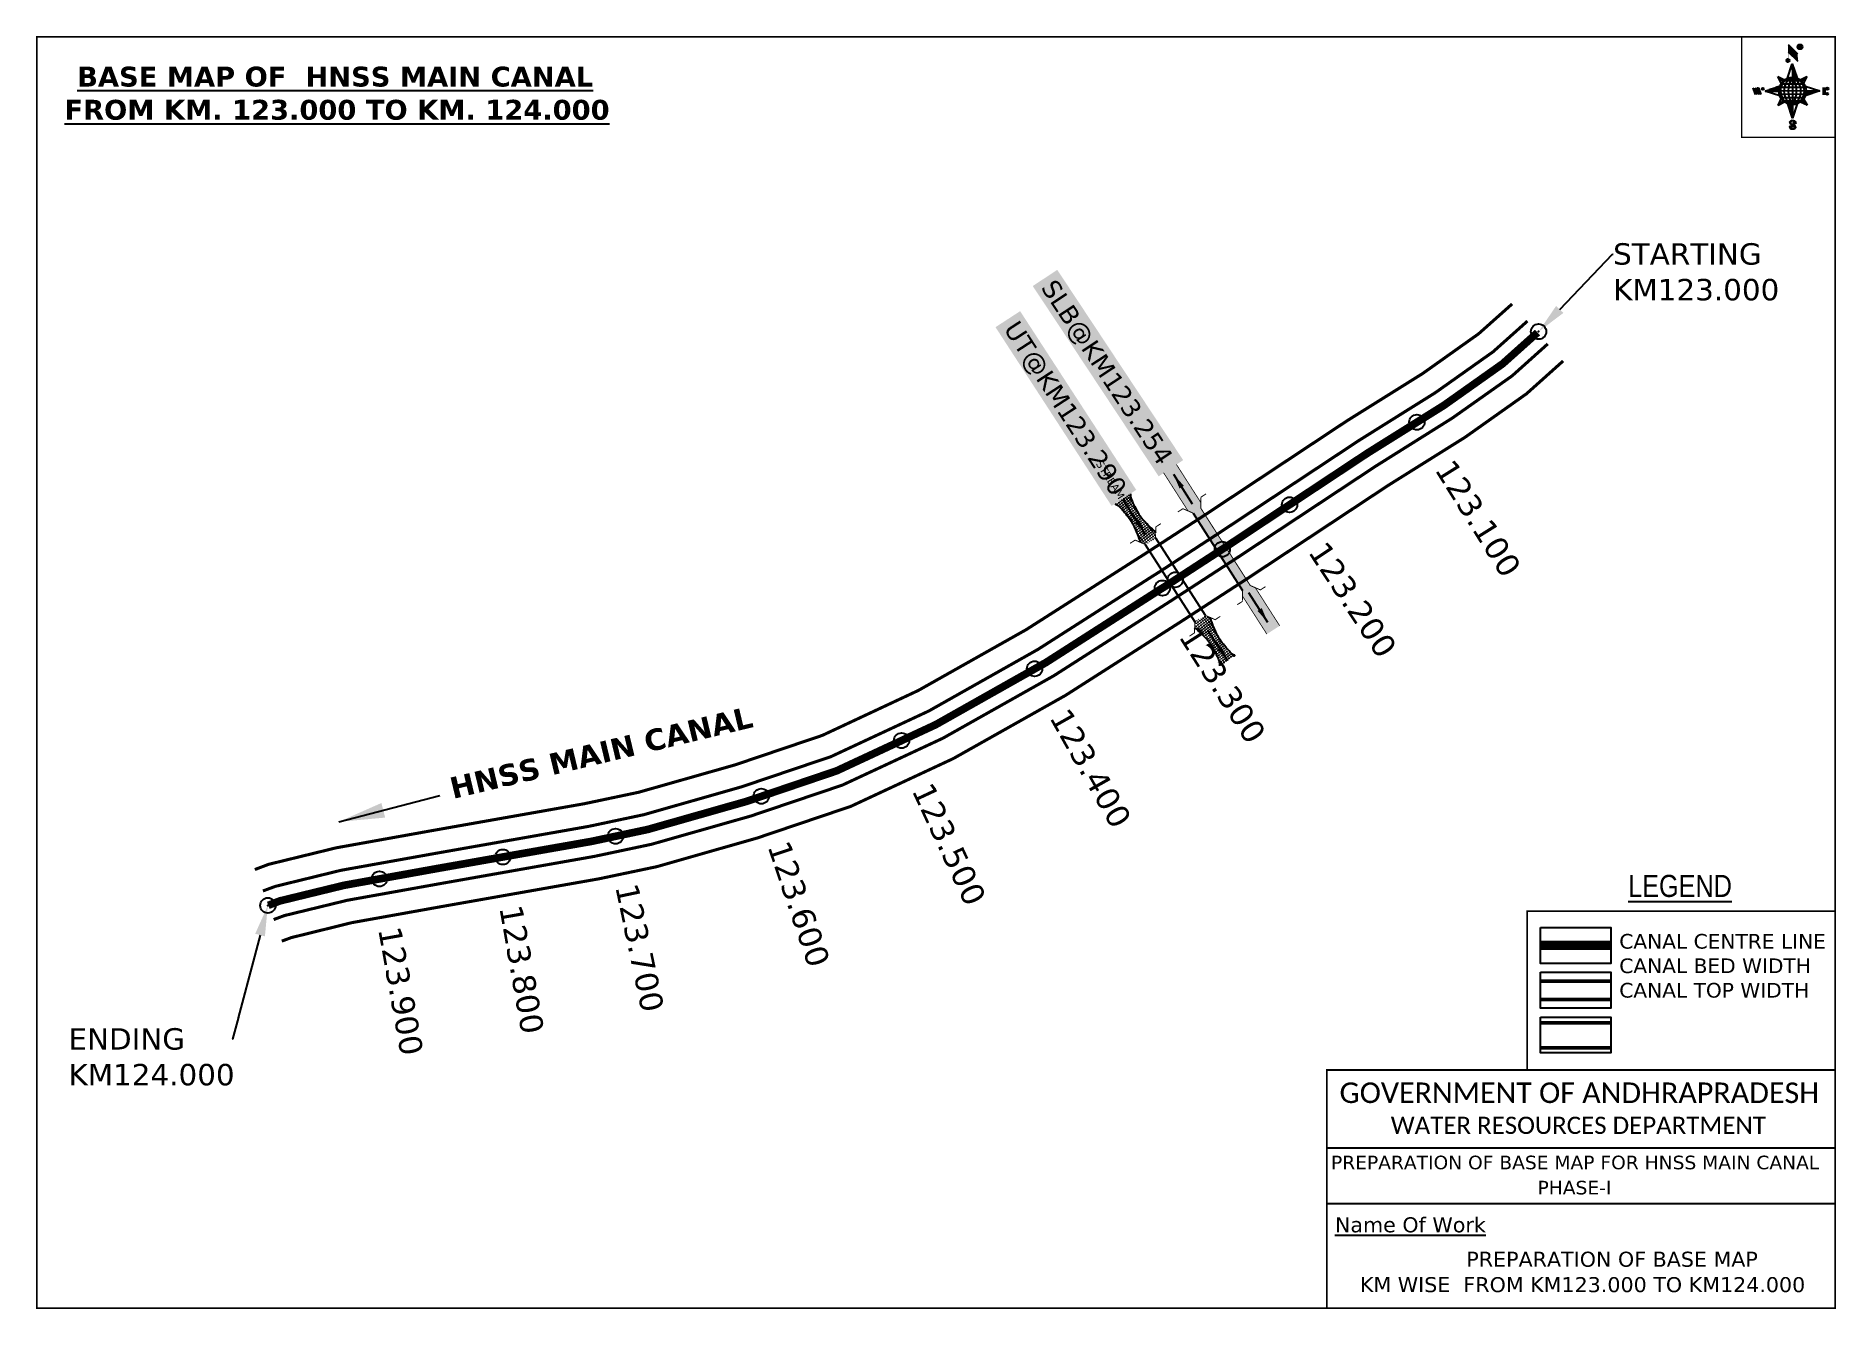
# Model space of a CAD drawing. Header units: inches. Extents: x 764054 to 765230, y 1700545 to 1701377.
import ezdxf
from ezdxf import colors
from ezdxf.entities.mleader import LeaderData, LeaderLine
from ezdxf.enums import TextEntityAlignment as Align
from ezdxf.math import Vec2, Vec3

# ---------------------------------------------------------------- set-up
doc = ezdxf.new("R2010")
doc.units = ezdxf.units.IN
doc.header["$MEASUREMENT"] = 0
doc.header["$PDMODE"] = 32
doc.header["$PDSIZE"] = 10
doc.linetypes.add('ACAD_ISO02W100', pattern=[15, 12, -3])
doc.linetypes.add('HIDDEN2', pattern=[0.1875, 0.125, -0.0625])
for name, color, linetype in [('AQUADUCT', 1, 'Continuous'), ('bord', 1, 'Continuous'), ('CANAL1', 1, 'Continuous'), ('CSMark', 72, 'Continuous'), ('DCBMS', 232, 'Continuous'), ('PAGE', 7, 'Continuous'), ('STRUCTURE', 5, 'Continuous'), ('TEXT', 7, 'Continuous')]:
    doc.layers.add(name, color=color, linetype=linetype)
doc.styles.add('ARIALN', font='ARIALN_1.TTF')
doc.styles.get("Standard").update_dxf_attribs({"font": 'verdana_0.ttf'})
doc.dimstyles.get("Standard").update_dxf_attribs({"dimtxt": 0.18, "dimasz": 0.18, "dimexe": 0.18, "dimexo": 0.0625, "dimgap": 0.09, "dimtad": 0, "dimtih": 1, "dimtoh": 1, "dimdec": 4, "dimzin": 0, "dimdsep": 46, "dimtxsty": 'Standard', "dimcen": 0.09, "dimadec": 0, "dimazin": 0, "dimtfac": 1, "dimtdec": 4, "dimtofl": 0, "dimtmove": 0, "dimatfit": 3, "dimfxl": 0, "dimtolj": 1, "dimtzin": 0, "dimarcsym": 0})
pattern_1 = [(267.297113149, (-8720374.938, 50637915.138), (10.5367255337, -0.497431438), [])]
pattern_2 = [(357.297113149, (-8720374.938, 50637915.138), (0.497431438, 10.5367255337), [])]

# ---------------------------------------------------------------- blocks, each defined once
blk = doc.blocks.new('*X16')
at = {"color": 0, "linetype": 'Continuous'}
for p, q in [((6321.6, 240.5), (6322.3, 241.2)), ((6321.6, 240.3), (6322.3, 241)), ((6321.6, 240.1), (6322.3, 240.8)), ((6321.6, 239.9), (6322.4, 240.7)), ((6321.6, 239.8), (6322.4, 240.6)), ((6321.6, 239.6), (6322.5, 240.5)), ((6321.6, 239.4), (6322.5, 240.3)), ((6321.6, 239.2), (6322.6, 240.2)), ((6321.7, 239.1), (6322.6, 240.1)), ((6321.8, 240.8), (6322.4, 241.4)), ((6321.8, 239), (6322.7, 240)), ((6321.8, 239), (6322.8, 239.9)), ((6321.9, 238.9), (6322.9, 239.8)), ((6322, 238.8), (6323, 239.7)), ((6322.1, 241.3), (6322.4, 241.6)), ((6322.1, 238.7), (6323.1, 239.6)), ((6322.2, 238.6), (6323.1, 239.6)), ((6322.3, 238.5), (6323.2, 239.5)), ((6322.4, 238.5), (6323.3, 239.4)), ((6322.5, 238.4), (6323.4, 239.3)), ((6322.7, 238.4), (6323.6, 239.3)), ((6322.8, 238.3), (6323.7, 239.2)), ((6322.9, 238.3), (6323.8, 239.1)), ((6323.1, 238.2), (6323.9, 239.1)), ((6323.2, 238.2), (6324, 239)), ((6323.3, 238.2), (6324.2, 239)), ((6323.5, 238.1), (6324.3, 238.9)), ((6323.7, 238.1), (6324.4, 238.9)), ((6323.8, 238.1), (6324.6, 238.8)), ((6324.1, 238.2), (6324.7, 238.8)), ((6324.3, 238.3), (6324.9, 238.8)), ((6324.6, 238.3), (6325.1, 238.8)), ((6324.8, 238.4), (6325.2, 238.8)), ((6325.1, 238.5), (6325.4, 238.8)), ((6325.4, 238.6), (6325.6, 238.8))]:
    blk.add_line(p, q, dxfattribs=at)
blk = doc.blocks.new('*X15')
at = {"color": 0, "linetype": 'Continuous'}
for p, q in [((6324.4, 240.3), (6324.5, 240.4)), ((6324.6, 240.3), (6324.8, 240.5)), ((6324.7, 240.2), (6325, 240.5)), ((6324.8, 240.2), (6325.2, 240.6)), ((6325, 240.1), (6325.5, 240.6)), ((6325.1, 240.1), (6325.6, 240.6)), ((6325.2, 240), (6325.8, 240.6)), ((6325.3, 240), (6326, 240.6)), ((6325.4, 239.9), (6326.1, 240.6)), ((6325.5, 239.8), (6326.2, 240.5)), ((6325.6, 239.8), (6326.3, 240.5)), ((6325.7, 239.7), (6326.5, 240.4)), ((6325.9, 239.6), (6326.6, 240.3)), ((6326, 239.5), (6326.7, 240.3)), ((6326, 239.4), (6326.8, 240.2)), ((6326.1, 239.3), (6327, 240.2)), ((6326.2, 239.3), (6327.1, 240.1)), ((6326.3, 239.2), (6327.1, 240)), ((6326.4, 239.1), (6327.2, 239.9)), ((6326.5, 239), (6327.3, 239.8)), ((6326.5, 238.9), (6327.4, 239.7)), ((6326.6, 238.8), (6327.5, 239.6)), ((6326.7, 238.7), (6327.5, 239.5)), ((6326.8, 238.6), (6327.6, 239.4)), ((6326.8, 238.5), (6327.7, 239.3)), ((6326.8, 236.5), (6327.4, 237)), ((6326.9, 238.3), (6327.8, 239.2)), ((6326.9, 238.2), (6327.9, 239.1)), ((6326.9, 236.8), (6327.6, 237.4)), ((6327, 238.1), (6327.8, 239)), ((6327, 237.9), (6327.8, 238.8)), ((6327, 237.8), (6327.8, 238.6)), ((6327, 237.6), (6327.8, 238.4)), ((6327, 237.4), (6327.8, 238.2)), ((6327, 237.3), (6327.8, 238)), ((6327, 237.1), (6327.8, 237.9))]:
    blk.add_line(p, q, dxfattribs=at)
blk = doc.blocks.new('H')
at = {"layer": 'bord', "extrusion": (0.000427885, 0.004792, 0.999988)}
h = blk.add_hatch(dxfattribs=at)
h.set_pattern_fill('LINE', color=8, scale=84.387686, angle=-2.7029, style=0)
h.set_pattern_definition(pattern_2)
h.paths.add_polyline_path([(-492, 786, -0.090992), (-448, 775), (-486, 912)])
h = blk.add_hatch(dxfattribs=at)
h.set_pattern_fill('LINE', color=8, scale=84.387686, angle=-92.7029, style=0)
h.set_pattern_definition(pattern_1)
h.paths.add_polyline_path([(-625, 665, -0.090992), (-615, 710), (-751, 671)])
h = blk.add_hatch(dxfattribs=at)
h.set_pattern_fill('LINE', color=8, scale=84.387686, angle=-2.7029, style=0)
h.set_pattern_definition(pattern_2)
h.paths.add_polyline_path([(-504, 533, -0.090992), (-549, 543), (-510, 406)])
h = blk.add_hatch(dxfattribs=at)
h.set_pattern_fill('LINE', color=8, scale=84.387686, angle=-92.7029, style=0)
h.set_pattern_definition(pattern_1)
h.paths.add_polyline_path([(-246, 647), (-372, 653, -0.090992), (-382, 609)])
for p, q in [((-519, 1020, -1217), (-435, 927, -1216)), ((-516, 1087, -1217), (-432, 994, -1217)), ((-538, 774, -1216), (-487, 906, -1216)), ((-487, 906, -1216), (-493, 780, -1216)), ((-487, 906, -1216), (-448, 769, -1216)), ((-865, 701, -1215), (-847, 638, -1215)), ((-847, 700, -1215), (-829, 637, -1215)), ((-829, 699, -1215), (-811, 636, -1215)), ((-829, 699, -1215), (-811, 698, -1215)), ((-811, 698, -1215), (-794, 635, -1215)), ((-752, 665, -1215), (-615, 704, -1215)), ((-627, 794, -1216), (-567, 760, -1216)), ((-627, 794, -1216), (-584, 747, -1215)), ((-599, 731, -1215), (-627, 794, -1216)), ((-421, 753, -1216), (-359, 781, -1216)), ((-359, 781, -1216), (-405, 739, -1216)), ((-359, 781, -1216), (-392, 721, -1215)), ((-379, 693, -1215), (-246, 641, -1215)), ((-213, 669, -1215), (-217, 601, -1215)), ((-752, 665, -1215), (-625, 659, -1215)), ((-619, 614, -1215), (-752, 665, -1215)), ((-639, 526, -1214), (-606, 585, -1215)), ((-639, 526, -1214), (-593, 568, -1215)), ((-577, 553, -1215), (-639, 526, -1214)), ((-511, 400, -1214), (-549, 537, -1214)), ((-460, 533, -1215), (-511, 400, -1214)), ((-505, 527, -1214), (-511, 400, -1214)), ((-371, 513, -1214), (-431, 546, -1215)), ((-371, 513, -1214), (-414, 560, -1215)), ((-399, 576, -1215), (-371, 513, -1214)), ((-246, 641, -1215), (-383, 603, -1215)), ((-373, 647, -1215), (-246, 641, -1215)), ((-197, 600, -1215), (-194, 668, -1215))]:
    blk.add_line(p, q, dxfattribs=at)
at = {"layer": 'bord', "color": 8, "linetype": 'ByBlock', "extrusion": (0.000427885, 0.004792, 0.999988)}
for p, q in [((-375, 679, -1215), (-620, 691, -1215)), ((-386, 711, -1215), (-605, 722, -1215)), ((-411, 744, -1216), (-578, 752, -1216)), ((-493, 780, -1216), (-505, 527, -1214)), ((-373, 647, -1215), (-625, 659, -1215)), ((-378, 616, -1215), (-623, 628, -1215)), ((-392, 585, -1215), (-611, 595, -1215)), ((-420, 555, -1215), (-587, 562, -1215))]:
    blk.add_line(p, q, dxfattribs=at)
at = {"layer": 'bord', "extrusion": (0.000427885, 0.004792, 0.999988), "elevation": -1212}
for points, const_width in [([(-522, 960), (-516, 1093)], 1.61), ([(-434, 933), (-428, 1066)], 1.61), ([(-870, 707), (-846, 706)], 0.642), ([(-829, 643), (-821, 678)], 0.642), ([(-793, 641), (-782, 694)], 0.642), ([(-223, 676), (-174, 673)], 0.706), ([(-829, 643), (-855, 644)], 0.642), ([(-811, 642), (-784, 641)], 0.642), ([(-177, 605), (-226, 607)], 0.706), ([(-195, 645), (-185, 644)], 0.706)]:
    blk.add_lwpolyline(points, dxfattribs=dict(at, const_width=const_width))
for points, const_width in [([(-414, 1073, 1), (-398, 1058, 1)], 22.3), ([(-530, 950, 1), (-520, 939, 1)], 14.8), ([(-776, 697, 1), (-769, 690, 1)], 8.9), ([(-180, 618, 1), (-173, 611, 1)], 9.79), ([(-178, 667, 1), (-171, 660, 1)], 9.79), ([(-490, 362, 1), (-498, 369, 1)], 11.1), ([(-525, 322, 1), (-533, 329, 1)], 11.1)]:
    blk.add_lwpolyline(points, format="xyb", close=True, dxfattribs=dict(at, const_width=const_width))
for points in [[(-537, 317), (-531, 310), (-520, 307), (-505, 307), (-494, 310), (-486, 318), (-487, 326), (-491, 333), (-494, 336), (-503, 341), (-522, 347), (-530, 352), (-534, 355), (-537, 363), (-537, 373), (-530, 381), (-520, 384), (-504, 384), (-493, 380), (-487, 373)], [(-522, 348), (-526, 354), (-528, 361), (-528, 371), (-526, 375), (-521, 381), (-515, 384)], [(-505, 307), (-499, 312), (-497, 319), (-497, 327), (-501, 335), (-509, 343)]]:
    blk.add_lwpolyline(points, dxfattribs=at)
at = {"layer": 'bord', "extrusion": (0.000427885, 0.004792, 0.999988)}
for centre, radius in [((-406, 1065, -1212), 22.3), ((-525, 944, -1212), 14.8), ((-773, 694, -1212), 8.9), ((-498, 659, -1212), 127), ((-177, 615, -1212), 9.79), ((-174, 663, -1212), 9.79), ((-494, 365, -1212), 11.1), ((-529, 325, -1212), 11.1)]:
    blk.add_circle(centre, radius, dxfattribs=at)
at = {"layer": 'bord', "color": 8, "linetype": 'ByBlock', "extrusion": (0.000427885, 0.004792, 0.999988)}
for centre, radius, start, end in [((-482, 658, -1212), 128, 94.9254, 259.6691), ((-437, 656, -1212), 141, 113.2864, 241.308), ((-316, 651, -1212), 222, 142.5892, 212.0053), ((-560, 662, -1212), 141, 293.2864, 61.308), ((-681, 668, -1212), 222, 322.5892, 32.0053), ((-515, 660, -1212), 128, 274.9254, 79.6691)]:
    blk.add_arc(centre, radius, start, end, dxfattribs=at)
at = {"layer": 'bord', "extrusion": (0.000427885, 0.004792, 0.999988)}
for points in [[(-516, 1093, -1212), (-431, 1000, -1212), (-519, 1026, -1212), (-434, 933, -1212)], [(-864, 707, -1212), (-846, 706, -1212), (-846, 644, -1212), (-829, 643, -1212)], [(-829, 705, -1212), (-811, 704, -1212), (-811, 642, -1212), (-793, 641, -1212)], [(-193, 674, -1212), (-197, 606, -1212), (-213, 675, -1212), (-216, 607, -1212)]]:
    blk.add_solid(points, dxfattribs=at)
at = {"layer": 'bord', "extrusion": (0.000427885, 0.004792, 0.999988), "xscale": 7.977342409717546, "yscale": 7.977342408231451, "zscale": 7.977342408476333, "rotation": 138.0840426661453}
for name, p in [('*X15', (38301, -31929, -1212)), ('*X16', (38314, -31951, -1212))]:
    blk.add_blockref(name, p, dxfattribs=at)
blk = doc.blocks.new('SLB')
at = {"layer": 'STRUCTURE'}
h = blk.add_hatch(dxfattribs=at)
h.set_pattern_fill('DOTS', color=6, scale=20, angle=320.3722, style=0)
h.set_pattern_definition([(320.372247934, (-159.4327, -72.9564), (1.2786241598, 0.5641323054), [0, -1.25])])
h.paths.add_polyline_path([(769699.5, 1706871.1), (769699.5, 1706861.1), (769729.1, 1706861.1), (769732.1, 1706863.1), (769792.1, 1706863.1), (769795.1, 1706861.1), (769824.7, 1706861.1), (769824.7, 1706871.1), (769795.1, 1706871.1), (769792.1, 1706869.1), (769732.1, 1706869.1), (769729.1, 1706871.1)])
at = {"layer": 'STRUCTURE', "color": 6, "linetype": 'ACAD_ISO02W100', "ltscale": 0.5, "const_width": 0.5}
for points in [[(769699.5, 1706871.1), (769729.1, 1706871.1)], [(769795.1, 1706871.1), (769824.7, 1706871.1)], [(769699.5, 1706861.1), (769729.1, 1706861.1)], [(769795.1, 1706861.1), (769824.7, 1706861.1)]]:
    blk.add_lwpolyline(points, dxfattribs=at)
at = {"layer": 'STRUCTURE', "color": 6, "const_width": 0.628}
for points in [[(769726.1, 1706877.1), (769726.1, 1706873.1), (769732.1, 1706869.1), (769792.1, 1706869.1), (769798.1, 1706873.1), (769798.1, 1706877.1)], [(769726.1, 1706855.1), (769726.1, 1706859.1), (769732.1, 1706863.1), (769792.1, 1706863.1), (769798.1, 1706859.1), (769798.1, 1706855.1)]]:
    blk.add_lwpolyline(points, dxfattribs=at)
at = {"layer": 'STRUCTURE', "color": 6}
blk.add_lwpolyline([(769732.1, 1706863.1), (769792.1, 1706863.1)], dxfattribs=at)
blk.add_lwpolyline([(769732.1, 1706863.1), (769792.1, 1706863.1)], dxfattribs=at)
at = {"layer": 'STRUCTURE', "color": 0}
blk.add_circle((769762.1, 1706866.1), 1.24, dxfattribs=at)
for points in [[(769703.8, 1706866), (769726.7, 1706866)], [(769818.6, 1706865.8), (769795.7, 1706865.8)]]:
    blk.add_leader(points, dimstyle='Standard', override={"dimasz": 10, "dimgap": 0.09, "dimtad": 0}, dxfattribs=at)
blk = doc.blocks.new('UT')
at = {"layer": 'STRUCTURE'}
h = blk.add_hatch(dxfattribs=at)
h.set_pattern_fill('DASH', color=150, scale=8, angle=-39.6278, style=0)
h.set_pattern_definition([(320.372247933, (-4370.464, -6260.8811), (1.40800153113, 0.132407282), [1, -1])])
h.paths.add_polyline_path([(765163, 1700681.9), (765165.6, 1700680.6), (765167.2, 1700680.3), (765169.1, 1700680), (765172.4, 1700679.6), (765176.4, 1700679.3), (765179.5, 1700679.5), (765183.1, 1700679.9), (765187.7, 1700680.9), (765188.9, 1700681.2), (765193.1, 1700682.2), (765196.1, 1700680.2), (765196.1, 1700672.2), (765193.1, 1700670.2), (765190.5, 1700670.8), (765188.1, 1700671.3), (765185.5, 1700671.8), (765183.6, 1700672.1), (765181, 1700672.5), (765180.3, 1700672.5), (765178.5, 1700672.6), (765176.7, 1700672.6), (765174.6, 1700672.5), (765172.5, 1700672.3), (765170.4, 1700672), (765168.5, 1700671.7), (765166.1, 1700671.2), (765165, 1700670.8), (765163, 1700669.7)])
h.paths.add_polyline_path([(765259.1, 1700682.2), (765256.1, 1700680.2), (765256.1, 1700672.2), (765259.1, 1700670.2), (765261.9, 1700671), (765264.4, 1700671.6), (765266.4, 1700672), (765269.1, 1700672.5), (765272.7, 1700673), (765276.1, 1700673.1), (765278.6, 1700672.9), (765281.2, 1700672.7), (765283.9, 1700672.3), (765286.4, 1700671.9), (765288, 1700671.3), (765289.2, 1700670.6), (765289.1, 1700682.7), (765287.6, 1700681.8), (765285.7, 1700681.2), (765283, 1700680.7), (765281.2, 1700680.4), (765276.7, 1700679.9), (765272.7, 1700679.9), (765268.7, 1700680.3), (765264.8, 1700681), (765261.2, 1700681.7)])
at = {"layer": 'STRUCTURE', "color": 150, "const_width": 0.628}
for points in [[(765190.1, 1700688.2), (765190.1, 1700684.2), (765196.1, 1700680.2), (765256.1, 1700680.2), (765262.1, 1700684.2), (765262.1, 1700688.2)], [(765190.1, 1700664.2), (765190.1, 1700668.2), (765196.1, 1700672.2), (765256.1, 1700672.2), (765262.1, 1700668.2), (765262.1, 1700664.2)]]:
    blk.add_lwpolyline(points, dxfattribs=at)
at = {"layer": 'STRUCTURE', "color": 150}
for points in [[(765196.1, 1700680.2), (765256.1, 1700680.2)], [(765196.1, 1700672.2), (765256.1, 1700672.2)], [(765196.1, 1700672.2), (765256.1, 1700672.2)]]:
    blk.add_lwpolyline(points, dxfattribs=at)
at = {"layer": 'STRUCTURE', "color": 0}
blk.add_circle((765226.1, 1700676.2), 1.89, dxfattribs=at)
at = {"layer": 'STRUCTURE', "color": 150}
for points in [[(765163, 1700681.9), (765164.4, 1700681.1), (765167.9, 1700680.2), (765171.2, 1700679.8), (765176.1, 1700679.4), (765184.7, 1700680.3), (765193.1, 1700682.2)], [(765289.1, 1700682.7), (765287.8, 1700681.9), (765284.3, 1700680.9), (765280.9, 1700680.4), (765276.1, 1700679.8), (765267.4, 1700680.5), (765259.1, 1700682.2)], [(765163, 1700669.7), (765164.3, 1700670.6), (765167.8, 1700671.6), (765171.2, 1700672.1), (765176, 1700672.6), (765184.7, 1700672), (765193.1, 1700670.2)], [(765289.2, 1700670.6), (765287.8, 1700671.4), (765284.2, 1700672.3), (765280.9, 1700672.7), (765276.1, 1700673.1), (765267.4, 1700672.2), (765259.1, 1700670.2)]]:
    blk.add_spline(points, degree=3, dxfattribs=at)
at = {"layer": 'STRUCTURE', "color": 0}
blk.add_text('STREAM', height=5, dxfattribs=at).set_placement((765148.2, 1700675.8), align=Align.MIDDLE_CENTER)
for points in [[(765190.9, 1700676), (765164.2, 1700675.8)], [(765289.3, 1700676.7), (765265.4, 1700676.4)]]:
    blk.add_leader(points, dimstyle='Standard', override={"dimasz": 10, "dimgap": 0.09, "dimtad": 0}, dxfattribs=at)

msp = doc.modelspace()

# ---------------------------------------------------------------- linework, layer by layer
at = {"color": 3}
for p in [(765035.8, 1701184.2), (764956.3, 1701125), (764873, 1701071), (764789.9, 1701016.6), (764706.4, 1700963.8), (764619.5, 1700916.9), (764527.8, 1700880.5), (764432.6, 1700854.4), (764358.9, 1700840.8), (764278.2, 1700826.5), (764205.3, 1700809.1)]:
    msp.add_point(p, dxfattribs=at)
at = {"layer": 'CANAL1', "color": 200, "const_width": 2}
for points in [[(765018.5, 1701202.3), (764996.6, 1701182.8), (764960, 1701156.8), (764910.4, 1701125.8), (764818.5, 1701064.9), (764777.2, 1701038.1), (764776.4, 1701037.6), (764700.9, 1700989.4), (764630.3, 1700949.6), (764567.7, 1700920.3), (764510.6, 1700901), (764447.6, 1700883.1), (764412, 1700875.6), (764312.9, 1700858.1), (764250, 1700846.8), (764205.8, 1700836), (764196.8, 1700832.6)], [(765051.8, 1701165), (765027.9, 1701143.6), (764987.8, 1701115.2), (764937.5, 1701083.7), (764845.9, 1701023.1), (764804.3, 1700996.1), (764803.4, 1700995.5), (764726.7, 1700946.5), (764653.2, 1700905.1), (764586.3, 1700873.9), (764525.4, 1700853.3), (764459.6, 1700834.5), (764421.5, 1700826.5), (764321.7, 1700808.9), (764260.3, 1700797.9), (764220.6, 1700788.1), (764214.4, 1700785.8)]]:
    msp.add_lwpolyline(points, dxfattribs=at)
at = {"layer": 'CANAL1', "color": 5, "const_width": 2}
for points in [[(765028.5, 1701191.1), (765006, 1701171), (764968.3, 1701144.3), (764918.6, 1701113.2), (764826.7, 1701052.4), (764785.4, 1701025.5), (764784.5, 1701025), (764708.6, 1700976.5), (764637.2, 1700936.2), (764573.3, 1700906.4), (764515, 1700886.7), (764451.2, 1700868.5), (764414.9, 1700860.8), (764315.6, 1700843.3), (764253.1, 1700832.1), (764210.2, 1700821.6), (764202.1, 1700818.6)], [(764209.1, 1700799.9), (764216.1, 1700802.5), (764257.2, 1700812.5), (764319.1, 1700823.6), (764418.7, 1700841.2), (764456, 1700849.1), (764521, 1700867.6), (764580.8, 1700887.8), (764646.4, 1700918.4), (764719, 1700959.3), (764795.3, 1701008.1), (764796.2, 1701008.7), (764837.6, 1701035.6), (764929.4, 1701096.3), (764979.4, 1701127.7), (765018.5, 1701155.3), (765041.8, 1701176.2)]]:
    msp.add_lwpolyline(points, dxfattribs=at)
at = {"layer": 'CANAL1', "color": 1, "linetype": 'HIDDEN2', "ltscale": 100, "const_width": 5}
msp.add_lwpolyline([(765035.1, 1701183.6), (765012.3, 1701163.2), (764973.9, 1701136), (764924, 1701104.8), (764832.2, 1701044), (764790.8, 1701017.1), (764789.9, 1701016.6), (764713.8, 1700967.9), (764641.8, 1700927.3), (764577, 1700897.1), (764518, 1700877.1), (764453.6, 1700858.8), (764416.8, 1700851), (764317.3, 1700833.5), (764255.1, 1700822.3), (764213.2, 1700812.1), (764205.6, 1700809.2)], dxfattribs=at)
at = {"layer": 'CANAL1', "color": 1, "linetype": 'HIDDEN2', "ltscale": 100, "const_width": 6, "elevation": -0.4}
msp.add_lwpolyline([(765083.1, 1700783), (765037.1, 1700783)], dxfattribs=at)
at = {"layer": 'CANAL1', "color": 5, "const_width": 2.4, "elevation": -0.4}
for points in [[(765083.1, 1700759.7), (765037.1, 1700759.7)], [(765083.1, 1700747.7), (765037.1, 1700747.7)]]:
    msp.add_lwpolyline(points, dxfattribs=at)
at = {"layer": 'CANAL1', "color": 200, "const_width": 2.4, "elevation": -0.4}
for points in [[(765083.1, 1700732.5), (765037.1, 1700732.5)], [(765083.1, 1700716), (765037.1, 1700716)]]:
    msp.add_lwpolyline(points, dxfattribs=at)
at = {"layer": 'PAGE', "const_width": 1}
msp.add_lwpolyline([(764054.3, 1700545.9), (765229.6, 1700545.9), (765229.6, 1701376.9), (764054.3, 1701376.9), (764054.3, 1700545.9)], dxfattribs=at)
at = {"layer": 'PAGE'}
for points, const_width in [([(765229.6, 1701376.9), (765168.5, 1701376.9), (765168.5, 1701311.2), (765229.6, 1701311.2)], 1), ([(765229.6, 1700701.6), (765028.3, 1700701.6), (765028.3, 1700805.4), (765229.6, 1700805.4)], 1.2), ([(764897.4, 1700701.6), (765229.6, 1700701.6), (765229.6, 1700545.9), (764897.4, 1700545.9)], 1.2)]:
    msp.add_lwpolyline(points, close=True, dxfattribs=dict(at, const_width=const_width))
at = {"layer": 'PAGE', "elevation": -0.4}
for points in [[(765037.1, 1700794.7), (765083.1, 1700794.7), (765083.1, 1700771.2), (765037.1, 1700771.2)], [(765037.1, 1700765.5), (765083.1, 1700765.5), (765083.1, 1700741.9), (765037.1, 1700741.9)], [(765037.1, 1700736.2), (765083.1, 1700736.2), (765083.1, 1700712.7), (765037.1, 1700712.7)]]:
    msp.add_lwpolyline(points, close=True, dxfattribs=at)
at = {"layer": 'PAGE'}
for points in [[(764897.4, 1700650.6), (765229.6, 1700650.6)], [(764897.4, 1700614.2), (765229.6, 1700614.2)]]:
    msp.add_lwpolyline(points, dxfattribs=at)
at = {"layer": 'STRUCTURE', "color": 0}
for p in [(764829.1, 1701042), (764798.3, 1701022)]:
    msp.add_point(p, dxfattribs=at)

# ---------------------------------------------------------------- block references
at = {"layer": 'AQUADUCT', "color": 1, "xscale": 0.0703495379661093, "yscale": 0.07034953800030053, "zscale": 0.07034953795990817, "rotation": 3.078330607406165}
msp.add_blockref('H', (765239.2, 1701297.5, 85.4), dxfattribs=at)
at = {"layer": 'STRUCTURE', "color": 0, "rotation": 302.6135383766987}
for name, p in [('UT', (-1080157.7, 1428977.9)), ('SLB', (-1087786, 1429482.5))]:
    msp.add_blockref(name, p, dxfattribs=at)

# ---------------------------------------------------------------- texts
at = {"layer": 'CANAL1', "insert": (764322.1, 1700892.1), "char_height": 14, "width": 205.129, "attachment_point": 1, "rotation": 13.4573}
msp.add_mtext('\\pi0.96322;{\\fVerdana|b1|i0|c0|p34;HNSS MAIN CANAL}', dxfattribs=at)
at = {"layer": 'CSMark', "color": 1}
for s, rotation, p in [('123.100', 302.0473, (764973.8, 1701098.2)), ('123.200', 303.4929, (764890.9, 1701044.5)), ('123.300', 302.5896, (764806.4, 1700989.1)), ('123.400', 299.4163, (764722.2, 1700935.9)), ('123.500', 295.0148, (764632.6, 1700887.7)), ('123.600', 288.6652, (764538.8, 1700850.4)), ('123.700', 281.9039, (764439.6, 1700823.1)), ('123.800', 280, (764363.9, 1700809.2)), ('123.900', 280.1744, (764284.7, 1700795.1))]:
    msp.add_text(s, height=15, rotation=rotation, dxfattribs=at).set_placement(p, align=Align.MIDDLE_LEFT)
at = {"layer": 'PAGE', "extrusion": (0.000201441, 0.004807, 0.999988), "style": 'ARIALN'}
msp.add_text('%%ULEGEND', height=14.4, rotation=359.9999, dxfattribs=at).set_placement((765128.2, 1700801.5, 8329.7), align=Align.MIDDLE)
at = {"layer": 'PAGE', "extrusion": (0.000201441, 0.004807, 0.999988)}
for s, height, p in [('PREPARATION OF BASE MAP FOR HNSS MAIN CANAL', 8.878, (764900.1, 1700616.3, 8328.7)), ('%%UName Of Work', 9.822, (764902.7, 1700575.1, 8327.4))]:
    msp.add_text(s, height=height, rotation=359.9999, dxfattribs=at).set_placement(p)
for s, height, p in [('PHASE-I', 8.88, (765059.2, 1700604.3, 8328.7)), ('PREPARATION OF BASE MAP', 9.822, (765083.8, 1700557.5, 8327.5)), ('KM WISE  FROM KM123.000 TO KM124.000', 9.822, (765064.5, 1700540.9, 8327.5))]:
    msp.add_text(s, height=height, rotation=359.9999, dxfattribs=at).set_placement(p, align=Align.MIDDLE_CENTER)
at = {"layer": 'PAGE', "extrusion": (0.000201441, 0.004807, 0.999988), "attachment_point": 1, "text_direction": (1, -1e-06, -0.000201)}
for s, insert, char_height, width in [('CANAL CENTRE LINE CANAL BED WIDTH {\\H2.3741x; }CANAL TOP WIDTH{\\H1.9188x; }', (765088.5, 1700790.5, -0.4), 9.6, 168.926), ('\\pi3.5885;{\\fCalibri|b0|i0|c0|p34;\\H1.3333x;GOVERNMENT OF ANDHRAPRADESH\\P\\pi37.073;\\H0.83998x;WATER RESOURCES DEPARTMENT}', (764902.1, 1700693.4, -1.3), 10.059, 321.276)]:
    msp.add_mtext(s, dxfattribs=dict(at, insert=insert, char_height=char_height, width=width))
at = {"layer": 'STRUCTURE', "color": 5, "char_height": 12, "attachment_point": 1, "bg_fill": 1, "box_fill_scale": 1.3, "bg_fill_color": 7, "bg_fill_true_color": 16777215, "bg_fill_transparency": 4390977}
for s, insert, width, rotation in [('SLB@KM123.254', (764720.2, 1701219.6), 141.92, 303.4929), ('UT@KM123.290', (764695.9, 1701192.6), 132.096, 302.9996)]:
    msp.add_mtext(s, dxfattribs=dict(at, insert=insert, width=width, rotation=rotation))
at = {"layer": 'TEXT', "color": 1, "insert": (764058.9, 1701357.4), "char_height": 13, "width": 379.826, "attachment_point": 1}
msp.add_mtext('\\pi21.755;{\\fVerdana|b1|i0|c0|p34;\\LBASE MAP OF  HNSS MAIN CANAL \\P\\pi13.452;FROM KM. 123.000 TO KM. 124.000}', dxfattribs=at)

# ---------------------------------------------------------------- leaders
at = {"layer": 'CANAL1'}
msp.add_leader([(764251.7, 1700863.8), (764317.8, 1700880.9)], dimstyle='Standard', override={"dimasz": 30, "dimgap": 0.09, "dimtad": 0}, dxfattribs=at)
at = {"layer": 'DCBMS', "color": 5}
ml = msp.add_multileader_mtext('Standard', dxfattribs=at)
ml.set_content('STARTING\\PKM123.000', color=5)
ml.set_leader_properties()
ml.build(insert=Vec2(0, 0))
ml.multileader.update_dxf_attribs({"dogleg_length": 0.36, "arrow_head_size": 20})
ctx = ml.context
ctx.base_point, ctx.char_height, ctx.arrow_head_size, ctx.landing_gap_size, ctx.plane_origin = Vec3(765084.4, 1701234.9), 14, 20, 0.09, Vec3(765257.5, 1701304.9)
notes = []
notes.append((ctx, [(1, (1, 1, 0), (765084.1, 1701234.9), (1, 0), 0.36, [(0, [(765035.8, 1701184.2)], 0, [])])]))
ctx.mtext.insert, ctx.mtext.flow_direction = Vec3(765084.5, 1701242), 5
for ctx, leaders in notes:
    for number, flags, end, landing, length, lines in leaders:
        leader = LeaderData()
        leader.index, (leader.has_last_leader_line, leader.has_dogleg_vector, leader.attachment_direction) = number, flags
        leader.last_leader_point, leader.dogleg_vector, leader.dogleg_length = Vec3(end), Vec3(landing), length
        for number, points, colour, breaks in lines:
            line = LeaderLine()
            line.index, line.vertices, line.color, line.breaks = number, Vec3.list(points), colors.encode_raw_color(colour), breaks
            leader.lines.append(line)
        ctx.leaders.append(leader)

# ---------------------------------------------------------------- next in the draw order: leaders
ml = msp.add_multileader_mtext('Standard', dxfattribs=at)
ml.set_content('ENDING \\PKM124.000', color=5)
ml.set_leader_properties()
ml.build(insert=Vec2(0, 0))
ml.multileader.update_dxf_attribs({"dogleg_length": 0.36, "arrow_head_size": 20})
ctx = ml.context
ctx.base_point, ctx.char_height, ctx.arrow_head_size, ctx.landing_gap_size, ctx.plane_origin = Vec3(764074.9, 1700721.8), 14, 20, 0.09, Vec3(764218.3, 1700643.5)
notes = []
notes.append((ctx, [(0, (1, 1, 0), (764182.3, 1700721.8), (-1, 0), 0.36, [(0, [(764205.3, 1700809.1)], 0, [])])]))
ctx.mtext.insert, ctx.mtext.width, ctx.mtext.flow_direction = Vec3(764075, 1700728.9), 108.896, 5
ctx.mtext.has_bg_fill, ctx.mtext.bg_color, ctx.mtext.bg_scale_factor, ctx.mtext.bg_transparency, ctx.mtext.use_window_bg_color = 1, -1027028792, 1.5, 0, 1
for ctx, leaders in notes:
    for number, flags, end, landing, length, lines in leaders:
        leader = LeaderData()
        leader.index, (leader.has_last_leader_line, leader.has_dogleg_vector, leader.attachment_direction) = number, flags
        leader.last_leader_point, leader.dogleg_vector, leader.dogleg_length = Vec3(end), Vec3(landing), length
        for number, points, colour, breaks in lines:
            line = LeaderLine()
            line.index, line.vertices, line.color, line.breaks = number, Vec3.list(points), colors.encode_raw_color(colour), breaks
            leader.lines.append(line)
        ctx.leaders.append(leader)

doc.saveas('drawing.dxf')
